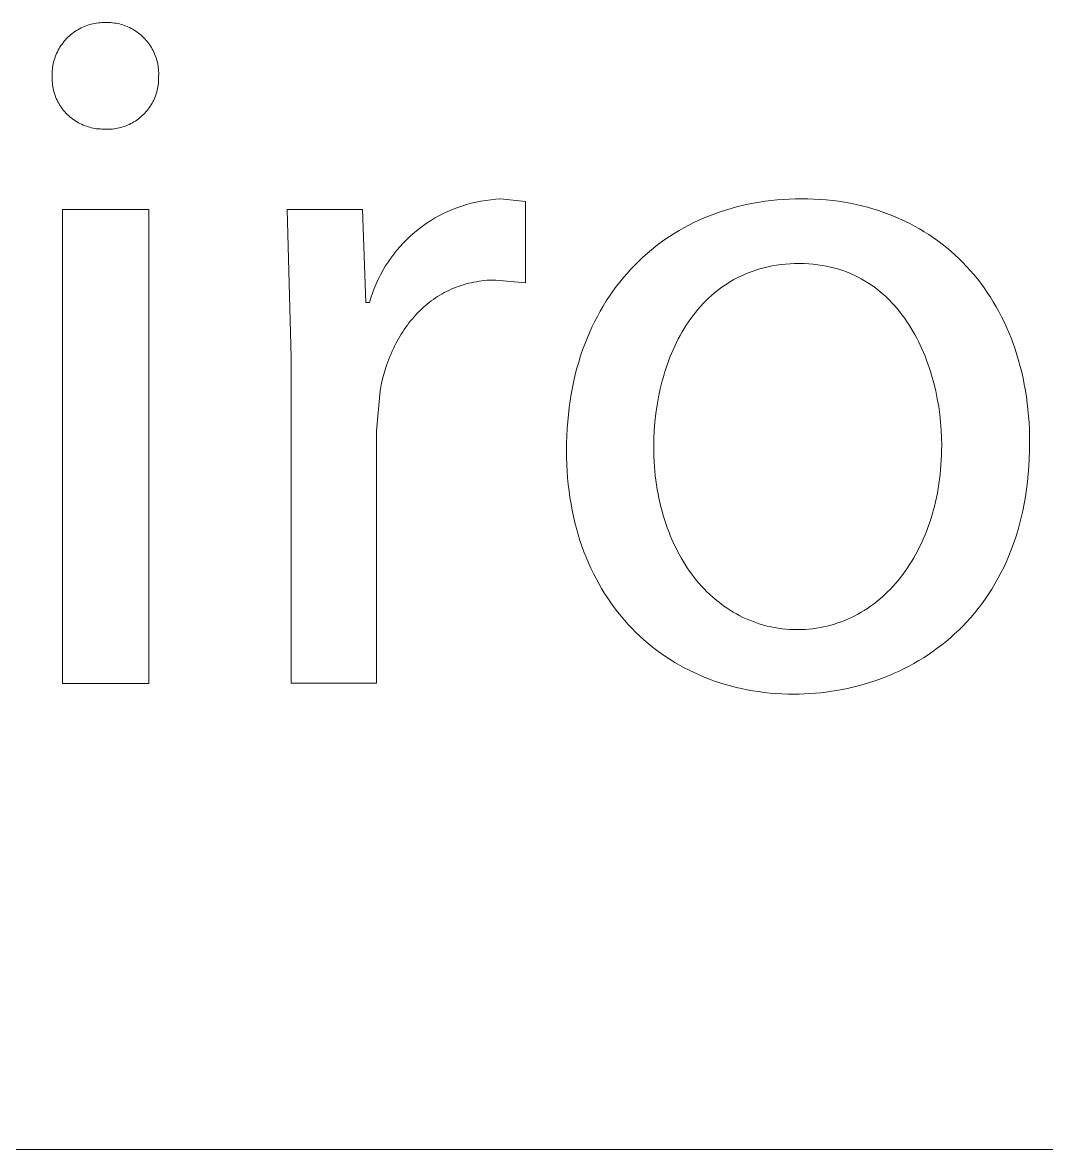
# Model space of a CAD drawing. Header units: millimetres. Extents: x 373 to 3451, y -552 to 1598.
# Drawn here: x 2835.43 to 2867.65, y -551.92 to -516.46 of the extents above; entities that cross this region are included whole.
import ezdxf

# ---------------------------------------------------------------- set-up
doc = ezdxf.new("R2010")
doc.units = ezdxf.units.MM
doc.header["$MEASUREMENT"] = 0
doc.layers.add('Domyślny', color=7, linetype='Continuous', true_color=0x000000)

msp = doc.modelspace()

# ---------------------------------------------------------------- linework, layer by layer
at = {"layer": 'Domyślny', "color": 18, "lineweight": 15, "true_color": 0x000000}
for p, q in [((2837.077, -516.742), (2837.125, -516.711)), ((2837.125, -516.711), (2837.173, -516.682)), ((2837.173, -516.682), (2837.223, -516.654)), ((2837.223, -516.654), (2837.273, -516.628)), ((2837.273, -516.628), (2837.324, -516.603)), ((2837.324, -516.603), (2837.376, -516.581)), ((2837.376, -516.581), (2837.429, -516.56)), ((2837.429, -516.56), (2837.483, -516.541)), ((2837.483, -516.541), (2837.537, -516.524)), ((2837.537, -516.524), (2837.592, -516.509)), ((2837.592, -516.509), (2837.647, -516.496)), ((2837.647, -516.496), (2837.703, -516.485)), ((2837.703, -516.485), (2837.759, -516.475)), ((2837.759, -516.475), (2837.815, -516.468)), ((2837.815, -516.468), (2837.872, -516.463)), ((2837.872, -516.463), (2837.928, -516.459)), ((2837.928, -516.459), (2837.985, -516.458)), ((2837.985, -516.458), (2838.042, -516.458)), ((2838.042, -516.458), (2838.097, -516.457)), ((2838.097, -516.457), (2838.153, -516.458)), ((2838.153, -516.458), (2838.209, -516.461)), ((2838.209, -516.461), (2838.264, -516.465)), ((2838.264, -516.465), (2838.319, -516.472)), ((2838.319, -516.472), (2838.374, -516.481)), ((2838.374, -516.481), (2838.429, -516.491)), ((2838.429, -516.491), (2838.483, -516.503)), ((2838.483, -516.503), (2838.537, -516.517)), ((2838.537, -516.517), (2838.591, -516.533)), ((2838.591, -516.533), (2838.643, -516.551)), ((2838.643, -516.551), (2838.695, -516.571)), ((2838.695, -516.571), (2838.747, -516.592)), ((2838.747, -516.592), (2838.797, -516.615)), ((2838.797, -516.615), (2838.847, -516.64)), ((2838.847, -516.64), (2838.896, -516.667)), ((2838.896, -516.667), (2838.944, -516.695)), ((2838.944, -516.695), (2838.991, -516.725)), ((2838.991, -516.725), (2839.037, -516.757)), ((2836.706, -517.091), (2836.742, -517.046)), ((2836.742, -517.046), (2836.779, -517.003)), ((2836.779, -517.003), (2836.817, -516.962)), ((2836.817, -516.962), (2836.857, -516.922)), ((2836.857, -516.922), (2836.899, -516.883)), ((2836.899, -516.883), (2836.941, -516.845)), ((2836.941, -516.845), (2836.985, -516.809)), ((2836.985, -516.809), (2837.031, -516.775)), ((2837.031, -516.775), (2837.077, -516.742)), ((2839.037, -516.757), (2839.082, -516.79)), ((2839.082, -516.79), (2839.125, -516.824)), ((2839.125, -516.824), (2839.168, -516.86)), ((2839.168, -516.86), (2839.209, -516.898)), ((2839.209, -516.898), (2839.248, -516.937)), ((2839.248, -516.937), (2839.287, -516.977)), ((2839.287, -516.977), (2839.324, -517.019)), ((2839.324, -517.019), (2839.359, -517.061)), ((2839.359, -517.061), (2839.394, -517.105)), ((2836.48, -517.483), (2836.502, -517.431)), ((2836.502, -517.431), (2836.526, -517.379)), ((2836.526, -517.379), (2836.552, -517.329)), ((2836.552, -517.329), (2836.579, -517.279)), ((2836.579, -517.279), (2836.608, -517.23)), ((2836.608, -517.23), (2836.639, -517.183)), ((2836.639, -517.183), (2836.672, -517.136)), ((2836.672, -517.136), (2836.706, -517.091)), ((2839.394, -517.105), (2839.426, -517.151)), ((2839.426, -517.151), (2839.457, -517.197)), ((2839.457, -517.197), (2839.486, -517.244)), ((2839.486, -517.244), (2839.514, -517.292)), ((2839.514, -517.292), (2839.54, -517.342)), ((2839.54, -517.342), (2839.564, -517.392)), ((2839.564, -517.392), (2839.587, -517.443)), ((2836.386, -517.81), (2836.397, -517.754)), ((2836.397, -517.754), (2836.409, -517.699)), ((2836.409, -517.699), (2836.424, -517.644)), ((2836.424, -517.644), (2836.441, -517.59)), ((2836.441, -517.59), (2836.459, -517.536)), ((2836.459, -517.536), (2836.48, -517.483)), ((2839.587, -517.443), (2839.608, -517.494)), ((2839.608, -517.494), (2839.627, -517.547)), ((2839.627, -517.547), (2839.644, -517.6)), ((2839.644, -517.6), (2839.659, -517.653)), ((2839.659, -517.653), (2839.673, -517.707)), ((2839.673, -517.707), (2839.684, -517.761)), ((2839.684, -517.761), (2839.694, -517.816)), ((2836.36, -518.092), (2836.361, -518.036)), ((2836.361, -518.149), (2836.36, -518.092)), ((2836.361, -518.036), (2836.365, -517.979)), ((2836.365, -517.979), (2836.37, -517.922)), ((2836.37, -517.922), (2836.377, -517.866)), ((2836.377, -517.866), (2836.386, -517.81)), ((2839.694, -517.816), (2839.702, -517.871)), ((2839.702, -517.871), (2839.708, -517.927)), ((2839.708, -517.927), (2839.712, -517.982)), ((2839.712, -517.982), (2839.714, -518.038)), ((2839.714, -518.094), (2839.712, -518.149)), ((2839.714, -518.038), (2839.714, -518.094)), ((2836.36, -518.204), (2836.361, -518.149)), ((2836.361, -518.259), (2836.36, -518.204)), ((2836.363, -518.315), (2836.361, -518.259)), ((2836.368, -518.37), (2836.363, -518.315)), ((2836.374, -518.424), (2836.368, -518.37)), ((2836.383, -518.479), (2836.374, -518.424)), ((2836.393, -518.533), (2836.383, -518.479)), ((2839.69, -518.48), (2839.68, -518.534)), ((2839.699, -518.425), (2839.69, -518.48)), ((2839.705, -518.37), (2839.699, -518.425)), ((2839.71, -518.315), (2839.705, -518.37)), ((2839.713, -518.26), (2839.71, -518.315)), ((2839.712, -518.149), (2839.713, -518.204)), ((2839.713, -518.204), (2839.713, -518.26)), ((2836.405, -518.587), (2836.393, -518.533)), ((2836.419, -518.64), (2836.405, -518.587)), ((2836.435, -518.693), (2836.419, -518.64)), ((2836.453, -518.746), (2836.435, -518.693)), ((2836.472, -518.797), (2836.453, -518.746)), ((2836.493, -518.848), (2836.472, -518.797)), ((2836.516, -518.898), (2836.493, -518.848)), ((2839.58, -518.849), (2839.557, -518.9)), ((2839.601, -518.798), (2839.58, -518.849)), ((2839.621, -518.747), (2839.601, -518.798)), ((2839.638, -518.694), (2839.621, -518.747)), ((2839.654, -518.641), (2839.638, -518.694)), ((2839.668, -518.588), (2839.654, -518.641)), ((2839.68, -518.534), (2839.668, -518.588)), ((2836.541, -518.948), (2836.516, -518.898)), ((2836.567, -518.996), (2836.541, -518.948)), ((2836.595, -519.044), (2836.567, -518.996)), ((2836.624, -519.091), (2836.595, -519.044)), ((2836.656, -519.136), (2836.624, -519.091)), ((2836.688, -519.18), (2836.656, -519.136)), ((2836.723, -519.224), (2836.688, -519.18)), ((2839.384, -519.182), (2839.35, -519.226)), ((2839.417, -519.138), (2839.384, -519.182)), ((2839.448, -519.092), (2839.417, -519.138)), ((2839.478, -519.046), (2839.448, -519.092)), ((2839.506, -518.998), (2839.478, -519.046)), ((2839.532, -518.949), (2839.506, -518.998)), ((2839.557, -518.9), (2839.532, -518.949)), ((2836.758, -519.266), (2836.723, -519.224)), ((2836.796, -519.307), (2836.758, -519.266)), ((2836.834, -519.346), (2836.796, -519.307)), ((2836.874, -519.384), (2836.834, -519.346)), ((2836.915, -519.421), (2836.874, -519.384)), ((2836.958, -519.456), (2836.915, -519.421)), ((2837.001, -519.49), (2836.958, -519.456)), ((2837.046, -519.523), (2837.001, -519.49)), ((2837.092, -519.553), (2837.046, -519.523)), ((2837.139, -519.582), (2837.092, -519.553)), ((2838.981, -519.556), (2838.934, -519.585)), ((2839.027, -519.525), (2838.981, -519.556)), ((2839.071, -519.493), (2839.027, -519.525)), ((2839.115, -519.459), (2839.071, -519.493)), ((2839.157, -519.424), (2839.115, -519.459)), ((2839.199, -519.387), (2839.157, -519.424)), ((2839.239, -519.348), (2839.199, -519.387)), ((2839.277, -519.309), (2839.239, -519.348)), ((2839.314, -519.268), (2839.277, -519.309)), ((2839.35, -519.226), (2839.314, -519.268)), ((2837.186, -519.61), (2837.139, -519.582)), ((2837.235, -519.636), (2837.186, -519.61)), ((2837.285, -519.66), (2837.235, -519.636)), ((2837.335, -519.682), (2837.285, -519.66)), ((2837.386, -519.703), (2837.335, -519.682)), ((2837.438, -519.722), (2837.386, -519.703)), ((2837.491, -519.739), (2837.438, -519.722)), ((2837.544, -519.754), (2837.491, -519.739)), ((2837.597, -519.768), (2837.544, -519.754)), ((2837.651, -519.779), (2837.597, -519.768)), ((2837.705, -519.789), (2837.651, -519.779)), ((2837.76, -519.797), (2837.705, -519.789)), ((2837.815, -519.803), (2837.76, -519.797)), ((2837.87, -519.807), (2837.815, -519.803)), ((2837.925, -519.809), (2837.87, -519.807)), ((2837.98, -519.809), (2837.925, -519.809)), ((2838.036, -519.813), (2837.98, -519.809)), ((2838.091, -519.814), (2838.036, -519.813)), ((2838.146, -519.814), (2838.091, -519.814)), ((2838.201, -519.812), (2838.146, -519.814)), ((2838.256, -519.808), (2838.201, -519.812)), ((2838.311, -519.801), (2838.256, -519.808)), ((2838.366, -519.793), (2838.311, -519.801)), ((2838.421, -519.784), (2838.366, -519.793)), ((2838.475, -519.772), (2838.421, -519.784)), ((2838.528, -519.758), (2838.475, -519.772)), ((2838.581, -519.743), (2838.528, -519.758)), ((2838.634, -519.726), (2838.581, -519.743)), ((2838.686, -519.707), (2838.634, -519.726)), ((2838.737, -519.686), (2838.686, -519.707)), ((2838.787, -519.663), (2838.737, -519.686)), ((2838.837, -519.639), (2838.787, -519.663)), ((2838.886, -519.613), (2838.837, -519.639)), ((2838.934, -519.585), (2838.886, -519.613)), ((2850.007, -522.053), (2850.162, -522.033)), ((2850.162, -522.033), (2850.318, -522.018)), ((2850.318, -522.018), (2850.474, -522.009)), ((2850.474, -522.009), (2851.253, -522.091)), ((2858.988, -522.056), (2859.174, -522.037)), ((2859.174, -522.037), (2859.363, -522.022)), ((2859.363, -522.022), (2859.553, -522.011)), ((2859.553, -522.011), (2859.744, -522.005)), ((2859.744, -522.005), (2859.936, -522.003)), ((2859.936, -522.003), (2860.136, -522.005)), ((2860.136, -522.005), (2860.334, -522.012)), ((2860.334, -522.012), (2860.53, -522.023)), ((2860.53, -522.023), (2860.723, -522.039)), ((2860.723, -522.039), (2860.914, -522.059)), ((2836.689, -522.341), (2839.405, -522.341)), ((2836.689, -537.253), (2836.689, -522.341)), ((2839.405, -522.341), (2839.405, -537.253)), ((2843.884, -527), (2843.761, -522.337)), ((2843.761, -522.337), (2846.128, -522.337)), ((2846.128, -522.337), (2846.231, -525.268)), ((2848.812, -522.403), (2848.956, -522.341)), ((2848.956, -522.341), (2849.101, -522.284)), ((2849.101, -522.284), (2849.249, -522.233)), ((2849.249, -522.233), (2849.398, -522.186)), ((2849.398, -522.186), (2849.548, -522.145)), ((2849.548, -522.145), (2849.7, -522.109)), ((2849.7, -522.109), (2849.853, -522.078)), ((2849.853, -522.078), (2850.007, -522.053)), ((2851.253, -522.091), (2851.253, -524.653)), ((2857.38, -522.413), (2857.551, -522.357)), ((2857.551, -522.357), (2857.725, -522.305)), ((2857.725, -522.305), (2857.9, -522.257)), ((2857.9, -522.257), (2858.077, -522.213)), ((2858.077, -522.213), (2858.255, -522.174)), ((2858.255, -522.174), (2858.436, -522.138)), ((2858.436, -522.138), (2858.618, -522.106)), ((2858.618, -522.106), (2858.802, -522.079)), ((2858.802, -522.079), (2858.988, -522.056)), ((2860.914, -522.059), (2861.104, -522.083)), ((2861.104, -522.083), (2861.29, -522.112)), ((2861.29, -522.112), (2861.475, -522.145)), ((2861.475, -522.145), (2861.657, -522.183)), ((2861.657, -522.183), (2861.837, -522.225)), ((2861.837, -522.225), (2862.015, -522.27)), ((2862.015, -522.27), (2862.19, -522.32)), ((2862.19, -522.32), (2862.363, -522.374)), ((2862.363, -522.374), (2862.533, -522.432)), ((2848.132, -522.785), (2848.263, -522.699)), ((2848.263, -522.699), (2848.396, -522.618)), ((2848.396, -522.618), (2848.533, -522.541)), ((2848.533, -522.541), (2848.671, -522.47)), ((2848.671, -522.47), (2848.812, -522.403)), ((2856.397, -522.833), (2856.555, -522.753)), ((2856.555, -522.753), (2856.716, -522.677)), ((2856.716, -522.677), (2856.879, -522.605)), ((2856.879, -522.605), (2857.044, -522.537)), ((2857.044, -522.537), (2857.211, -522.473)), ((2857.211, -522.473), (2857.38, -522.413)), ((2862.533, -522.432), (2862.701, -522.495)), ((2862.701, -522.495), (2862.866, -522.561)), ((2862.866, -522.561), (2863.029, -522.631)), ((2863.029, -522.631), (2863.189, -522.705)), ((2863.189, -522.705), (2863.346, -522.783)), ((2847.642, -523.171), (2847.76, -523.068)), ((2847.76, -523.068), (2847.881, -522.969)), ((2847.881, -522.969), (2848.005, -522.875)), ((2848.005, -522.875), (2848.132, -522.785)), ((2855.788, -523.191), (2855.936, -523.095)), ((2855.936, -523.095), (2856.087, -523.004)), ((2856.087, -523.004), (2856.241, -522.916)), ((2856.241, -522.916), (2856.397, -522.833)), ((2863.346, -522.783), (2863.501, -522.865)), ((2863.501, -522.865), (2863.653, -522.95)), ((2863.653, -522.95), (2863.802, -523.039)), ((2863.802, -523.039), (2863.949, -523.132)), ((2847.313, -523.504), (2847.419, -523.389)), ((2847.419, -523.389), (2847.529, -523.278)), ((2847.529, -523.278), (2847.642, -523.171)), ((2855.358, -523.499), (2855.498, -523.393)), ((2855.498, -523.393), (2855.642, -523.29)), ((2855.642, -523.29), (2855.788, -523.191)), ((2863.949, -523.132), (2864.092, -523.229)), ((2864.092, -523.229), (2864.233, -523.329)), ((2864.233, -523.329), (2864.371, -523.433)), ((2864.371, -523.433), (2864.506, -523.541)), ((2847.02, -523.869), (2847.113, -523.744)), ((2847.113, -523.744), (2847.211, -523.622)), ((2847.211, -523.622), (2847.313, -523.504)), ((2854.952, -523.842), (2855.085, -523.724)), ((2855.085, -523.724), (2855.22, -523.61)), ((2855.22, -523.61), (2855.358, -523.499)), ((2864.506, -523.541), (2864.638, -523.652)), ((2864.638, -523.652), (2864.767, -523.766)), ((2864.767, -523.766), (2864.893, -523.884)), ((2846.766, -524.263), (2846.846, -524.129)), ((2846.846, -524.129), (2846.931, -523.997)), ((2846.931, -523.997), (2847.02, -523.869)), ((2854.573, -524.217), (2854.697, -524.088)), ((2854.697, -524.088), (2854.823, -523.963)), ((2854.823, -523.963), (2854.952, -523.842)), ((2858.89, -524.144), (2858.76, -524.175)), ((2859.023, -524.118), (2858.89, -524.144)), ((2859.158, -524.095), (2859.023, -524.118)), ((2859.297, -524.076), (2859.158, -524.095)), ((2859.437, -524.061), (2859.297, -524.076)), ((2859.58, -524.051), (2859.437, -524.061)), ((2859.726, -524.044), (2859.58, -524.051)), ((2859.875, -524.042), (2859.726, -524.044)), ((2860.024, -524.045), (2859.875, -524.042)), ((2860.17, -524.051), (2860.024, -524.045)), ((2860.313, -524.063), (2860.17, -524.051)), ((2860.454, -524.079), (2860.313, -524.063)), ((2860.592, -524.099), (2860.454, -524.079)), ((2860.727, -524.123), (2860.592, -524.099)), ((2860.859, -524.152), (2860.727, -524.123)), ((2860.988, -524.185), (2860.859, -524.152)), ((2864.893, -523.884), (2865.015, -524.006)), ((2865.015, -524.006), (2865.135, -524.131)), ((2865.135, -524.131), (2865.252, -524.259)), ((2846.62, -524.539), (2846.691, -524.4)), ((2846.691, -524.4), (2846.766, -524.263)), ((2854.222, -524.626), (2854.336, -524.486)), ((2854.336, -524.486), (2854.453, -524.35)), ((2854.453, -524.35), (2854.573, -524.217)), ((2857.92, -524.49), (2857.81, -524.549)), ((2858.032, -524.435), (2857.92, -524.49)), ((2858.147, -524.383), (2858.032, -524.435)), ((2858.265, -524.334), (2858.147, -524.383)), ((2858.385, -524.289), (2858.265, -524.334)), ((2858.507, -524.247), (2858.385, -524.289)), ((2858.632, -524.209), (2858.507, -524.247)), ((2858.76, -524.175), (2858.632, -524.209)), ((2861.115, -524.221), (2860.988, -524.185)), ((2861.239, -524.262), (2861.115, -524.221)), ((2861.361, -524.306), (2861.239, -524.262)), ((2861.479, -524.354), (2861.361, -524.306)), ((2861.596, -524.406), (2861.479, -524.354)), ((2861.709, -524.461), (2861.596, -524.406)), ((2861.82, -524.519), (2861.709, -524.461)), ((2861.928, -524.581), (2861.82, -524.519)), ((2865.252, -524.259), (2865.365, -524.39)), ((2865.365, -524.39), (2865.475, -524.525)), ((2865.475, -524.525), (2865.582, -524.663)), ((2846.439, -524.971), (2846.494, -524.825)), ((2846.494, -524.825), (2846.555, -524.681)), ((2846.555, -524.681), (2846.62, -524.539)), ((2848.92, -524.851), (2848.846, -524.885)), ((2848.995, -524.818), (2848.92, -524.851)), ((2849.071, -524.788), (2848.995, -524.818)), ((2849.148, -524.759), (2849.071, -524.788)), ((2849.225, -524.733), (2849.148, -524.759)), ((2849.304, -524.708), (2849.225, -524.733)), ((2849.384, -524.685), (2849.304, -524.708)), ((2849.464, -524.663), (2849.384, -524.685)), ((2849.546, -524.644), (2849.464, -524.663)), ((2849.628, -524.627), (2849.546, -524.644)), ((2849.712, -524.612), (2849.628, -524.627)), ((2849.796, -524.598), (2849.712, -524.612)), ((2849.881, -524.587), (2849.796, -524.598)), ((2849.967, -524.578), (2849.881, -524.587)), ((2850.054, -524.57), (2849.967, -524.578)), ((2850.142, -524.565), (2850.054, -524.57)), ((2850.231, -524.562), (2850.142, -524.565)), ((2850.32, -524.561), (2850.231, -524.562)), ((2851.253, -524.653), (2850.32, -524.561)), ((2854.004, -524.916), (2854.111, -524.769)), ((2854.111, -524.769), (2854.222, -524.626)), ((2857.395, -524.815), (2857.298, -524.889)), ((2857.495, -524.744), (2857.395, -524.815)), ((2857.598, -524.676), (2857.495, -524.744)), ((2857.703, -524.611), (2857.598, -524.676)), ((2857.81, -524.549), (2857.703, -524.611)), ((2862.034, -524.646), (2861.928, -524.581)), ((2862.137, -524.715), (2862.034, -524.646)), ((2862.237, -524.786), (2862.137, -524.715)), ((2862.335, -524.861), (2862.237, -524.786)), ((2862.431, -524.938), (2862.335, -524.861)), ((2865.582, -524.663), (2865.686, -524.804)), ((2865.686, -524.804), (2865.786, -524.948)), ((2846.343, -525.268), (2846.389, -525.118)), ((2846.389, -525.118), (2846.439, -524.971)), ((2848.291, -525.219), (2848.227, -525.269)), ((2848.357, -525.172), (2848.291, -525.219)), ((2848.424, -525.126), (2848.357, -525.172)), ((2848.492, -525.081), (2848.424, -525.126)), ((2848.56, -525.039), (2848.492, -525.081)), ((2848.63, -524.998), (2848.56, -525.039)), ((2848.701, -524.958), (2848.63, -524.998)), ((2848.773, -524.921), (2848.701, -524.958)), ((2848.846, -524.885), (2848.773, -524.921)), ((2853.701, -525.378), (2853.799, -525.22)), ((2853.799, -525.22), (2853.899, -525.066)), ((2853.899, -525.066), (2854.004, -524.916)), ((2856.932, -525.213), (2856.847, -525.301)), ((2857.02, -525.128), (2856.932, -525.213)), ((2857.11, -525.046), (2857.02, -525.128)), ((2857.203, -524.966), (2857.11, -525.046)), ((2857.298, -524.889), (2857.203, -524.966)), ((2862.523, -525.018), (2862.431, -524.938)), ((2862.614, -525.101), (2862.523, -525.018)), ((2862.702, -525.187), (2862.614, -525.101)), ((2862.787, -525.275), (2862.702, -525.187)), ((2865.786, -524.948), (2865.884, -525.096)), ((2865.884, -525.096), (2865.977, -525.246)), ((2846.231, -525.268), (2846.343, -525.268)), ((2847.92, -525.538), (2847.863, -525.597)), ((2847.979, -525.481), (2847.92, -525.538)), ((2848.04, -525.426), (2847.979, -525.481)), ((2848.101, -525.372), (2848.04, -525.426)), ((2848.163, -525.319), (2848.101, -525.372)), ((2848.227, -525.269), (2848.163, -525.319)), ((2853.518, -525.703), (2853.608, -525.539)), ((2853.608, -525.539), (2853.701, -525.378)), ((2856.605, -525.578), (2856.53, -525.675)), ((2856.684, -525.483), (2856.605, -525.578)), ((2856.764, -525.391), (2856.684, -525.483)), ((2856.847, -525.301), (2856.764, -525.391)), ((2862.87, -525.366), (2862.787, -525.275)), ((2862.951, -525.459), (2862.87, -525.366)), ((2863.029, -525.554), (2862.951, -525.459)), ((2863.104, -525.651), (2863.029, -525.554)), ((2865.977, -525.246), (2866.067, -525.399)), ((2866.067, -525.399), (2866.154, -525.556)), ((2866.154, -525.556), (2866.238, -525.715)), ((2847.59, -525.911), (2847.539, -525.978)), ((2847.642, -525.845), (2847.59, -525.911)), ((2847.696, -525.781), (2847.642, -525.845)), ((2847.75, -525.718), (2847.696, -525.781)), ((2847.806, -525.657), (2847.75, -525.718)), ((2847.863, -525.597), (2847.806, -525.657)), ((2853.348, -526.043), (2853.431, -525.871)), ((2853.431, -525.871), (2853.518, -525.703)), ((2856.385, -525.875), (2856.316, -525.979)), ((2856.456, -525.774), (2856.385, -525.875)), ((2856.53, -525.675), (2856.456, -525.774)), ((2863.178, -525.751), (2863.104, -525.651)), ((2863.249, -525.853), (2863.178, -525.751)), ((2863.317, -525.956), (2863.249, -525.853)), ((2866.238, -525.715), (2866.317, -525.878)), ((2866.317, -525.878), (2866.394, -526.043)), ((2847.348, -526.26), (2847.303, -526.333)), ((2847.394, -526.187), (2847.348, -526.26)), ((2847.441, -526.116), (2847.394, -526.187)), ((2847.49, -526.047), (2847.441, -526.116)), ((2847.539, -525.978), (2847.49, -526.047)), ((2853.194, -526.396), (2853.269, -526.217)), ((2853.269, -526.217), (2853.348, -526.043)), ((2856.124, -526.301), (2856.065, -526.412)), ((2856.186, -526.192), (2856.124, -526.301)), ((2856.25, -526.084), (2856.186, -526.192)), ((2856.316, -525.979), (2856.25, -526.084)), ((2863.383, -526.062), (2863.317, -525.956)), ((2863.447, -526.169), (2863.383, -526.062)), ((2863.509, -526.278), (2863.447, -526.169)), ((2863.568, -526.388), (2863.509, -526.278)), ((2866.394, -526.043), (2866.466, -526.211)), ((2866.466, -526.211), (2866.535, -526.382)), ((2847.136, -526.641), (2847.098, -526.72)), ((2847.176, -526.562), (2847.136, -526.641)), ((2847.217, -526.485), (2847.176, -526.562)), ((2847.259, -526.408), (2847.217, -526.485)), ((2847.303, -526.333), (2847.259, -526.408)), ((2853.055, -526.762), (2853.122, -526.577)), ((2853.122, -526.577), (2853.194, -526.396)), ((2855.953, -526.639), (2855.9, -526.755)), ((2856.008, -526.525), (2855.953, -526.639)), ((2856.065, -526.412), (2856.008, -526.525)), ((2863.625, -526.5), (2863.568, -526.388)), ((2863.68, -526.613), (2863.625, -526.5)), ((2863.732, -526.728), (2863.68, -526.613)), ((2866.535, -526.382), (2866.601, -526.556)), ((2866.601, -526.556), (2866.662, -526.732)), ((2843.884, -537.249), (2843.884, -527)), ((2846.99, -526.966), (2846.957, -527.051)), ((2847.025, -526.883), (2846.99, -526.966)), ((2847.061, -526.801), (2847.025, -526.883)), ((2847.098, -526.72), (2847.061, -526.801)), ((2852.931, -527.142), (2852.991, -526.95)), ((2852.991, -526.95), (2853.055, -526.762)), ((2855.802, -526.991), (2855.756, -527.112)), ((2855.85, -526.872), (2855.802, -526.991)), ((2855.9, -526.755), (2855.85, -526.872)), ((2863.782, -526.844), (2863.732, -526.728)), ((2863.83, -526.961), (2863.782, -526.844)), ((2863.876, -527.079), (2863.83, -526.961)), ((2866.662, -526.732), (2866.72, -526.911)), ((2866.72, -526.911), (2866.775, -527.093)), ((2846.865, -527.31), (2846.811, -527.488)), ((2846.894, -527.223), (2846.865, -527.31)), ((2846.925, -527.136), (2846.894, -527.223)), ((2846.957, -527.051), (2846.925, -527.136)), ((2852.824, -527.535), (2852.876, -527.337)), ((2852.876, -527.337), (2852.931, -527.142)), ((2855.671, -527.356), (2855.632, -527.48)), ((2855.712, -527.233), (2855.671, -527.356)), ((2855.756, -527.112), (2855.712, -527.233)), ((2863.92, -527.198), (2863.876, -527.079)), ((2863.961, -527.317), (2863.92, -527.198)), ((2864, -527.438), (2863.961, -527.317)), ((2866.775, -527.093), (2866.825, -527.277)), ((2866.825, -527.277), (2866.872, -527.464)), ((2846.762, -527.67), (2846.719, -527.856)), ((2846.811, -527.488), (2846.762, -527.67)), ((2852.777, -527.736), (2852.824, -527.535)), ((2855.595, -527.604), (2855.56, -527.73)), ((2855.632, -527.48), (2855.595, -527.604)), ((2864.037, -527.559), (2864, -527.438)), ((2864.105, -527.804), (2864.037, -527.559)), ((2866.872, -527.464), (2866.914, -527.653)), ((2866.914, -527.653), (2866.953, -527.845)), ((2846.682, -528.045), (2846.569, -529.306)), ((2846.719, -527.856), (2846.682, -528.045)), ((2852.696, -528.149), (2852.734, -527.941)), ((2852.734, -527.941), (2852.777, -527.736)), ((2855.497, -527.985), (2855.442, -528.243)), ((2855.527, -527.857), (2855.497, -527.985)), ((2855.56, -527.73), (2855.527, -527.857)), ((2864.164, -528.05), (2864.105, -527.804)), ((2864.215, -528.297), (2864.164, -528.05)), ((2866.953, -527.845), (2866.988, -528.04)), ((2866.988, -528.04), (2867.019, -528.237)), ((2852.631, -528.574), (2852.661, -528.36)), ((2852.661, -528.36), (2852.696, -528.149)), ((2855.442, -528.243), (2855.397, -528.503)), ((2864.258, -528.544), (2864.215, -528.297)), ((2867.019, -528.237), (2867.046, -528.436)), ((2852.606, -528.791), (2852.631, -528.574)), ((2855.359, -528.765), (2855.331, -529.029)), ((2855.397, -528.503), (2855.359, -528.765)), ((2864.293, -528.791), (2864.258, -528.544)), ((2867.046, -528.436), (2867.068, -528.637)), ((2867.068, -528.637), (2867.087, -528.841)), ((2852.568, -529.236), (2852.585, -529.012)), ((2852.585, -529.012), (2852.606, -528.791)), ((2855.331, -529.029), (2855.31, -529.293)), ((2864.32, -529.037), (2864.293, -528.791)), ((2864.339, -529.281), (2864.32, -529.037)), ((2867.087, -528.841), (2867.102, -529.047)), ((2867.102, -529.047), (2867.112, -529.256)), ((2846.569, -529.306), (2846.569, -537.249)), ((2852.549, -529.692), (2852.557, -529.462)), ((2852.557, -529.462), (2852.568, -529.236)), ((2855.31, -529.293), (2855.298, -529.558)), ((2864.35, -529.523), (2864.339, -529.281)), ((2867.112, -529.256), (2867.119, -529.466)), ((2867.119, -529.466), (2867.121, -529.679)), ((2852.547, -529.925), (2852.549, -529.692)), ((2855.298, -529.558), (2855.294, -529.823)), ((2855.294, -529.823), (2855.295, -529.975)), ((2864.354, -529.761), (2864.35, -529.523)), ((2864.352, -529.918), (2864.354, -529.761)), ((2867.121, -529.679), (2867.118, -529.935)), ((2852.549, -530.145), (2852.547, -529.925)), ((2852.556, -530.362), (2852.549, -530.145)), ((2855.295, -529.975), (2855.299, -530.127)), ((2855.299, -530.127), (2855.306, -530.277)), ((2864.341, -530.228), (2864.348, -530.073)), ((2864.348, -530.073), (2864.352, -529.918)), ((2867.11, -530.186), (2867.096, -530.433)), ((2867.118, -529.935), (2867.11, -530.186)), ((2852.567, -530.576), (2852.556, -530.362)), ((2855.306, -530.277), (2855.316, -530.426)), ((2855.316, -530.426), (2855.328, -530.573)), ((2864.303, -530.681), (2864.319, -530.531)), ((2864.319, -530.531), (2864.331, -530.38)), ((2864.331, -530.38), (2864.341, -530.228)), ((2867.096, -530.433), (2867.077, -530.675)), ((2852.583, -530.788), (2852.567, -530.576)), ((2852.603, -530.997), (2852.583, -530.788)), ((2855.328, -530.573), (2855.342, -530.72)), ((2855.342, -530.72), (2855.36, -530.864)), ((2855.36, -530.864), (2855.38, -531.008)), ((2864.265, -530.975), (2864.285, -530.829)), ((2864.285, -530.829), (2864.303, -530.681)), ((2867.077, -530.675), (2867.053, -530.913)), ((2852.627, -531.204), (2852.603, -530.997)), ((2852.656, -531.407), (2852.627, -531.204)), ((2855.38, -531.008), (2855.402, -531.15)), ((2855.402, -531.15), (2855.427, -531.29)), ((2864.188, -531.405), (2864.216, -531.263)), ((2864.216, -531.263), (2864.242, -531.12)), ((2864.242, -531.12), (2864.265, -530.975)), ((2867.023, -531.146), (2866.989, -531.375)), ((2867.053, -530.913), (2867.023, -531.146)), ((2852.689, -531.608), (2852.656, -531.407)), ((2852.726, -531.806), (2852.689, -531.608)), ((2855.427, -531.29), (2855.455, -531.429)), ((2855.455, -531.429), (2855.485, -531.566)), ((2855.485, -531.566), (2855.518, -531.702)), ((2864.124, -531.683), (2864.157, -531.545)), ((2864.157, -531.545), (2864.188, -531.405)), ((2866.95, -531.599), (2866.905, -531.819)), ((2866.989, -531.375), (2866.95, -531.599)), ((2852.767, -532.001), (2852.726, -531.806)), ((2855.518, -531.702), (2855.553, -531.836)), ((2855.553, -531.836), (2855.59, -531.968)), ((2855.59, -531.968), (2855.63, -532.099)), ((2864.009, -532.086), (2864.05, -531.953)), ((2864.05, -531.953), (2864.088, -531.819)), ((2864.088, -531.819), (2864.124, -531.683)), ((2866.905, -531.819), (2866.856, -532.035)), ((2852.812, -532.194), (2852.767, -532.001)), ((2852.861, -532.383), (2852.812, -532.194)), ((2855.63, -532.099), (2855.672, -532.227)), ((2855.672, -532.227), (2855.716, -532.354)), ((2863.921, -532.345), (2863.966, -532.216)), ((2863.966, -532.216), (2864.009, -532.086)), ((2866.803, -532.246), (2866.744, -532.453)), ((2866.856, -532.035), (2866.803, -532.246)), ((2852.914, -532.57), (2852.861, -532.383)), ((2852.971, -532.753), (2852.914, -532.57)), ((2855.716, -532.354), (2855.763, -532.479)), ((2855.763, -532.479), (2855.811, -532.602)), ((2855.811, -532.602), (2855.863, -532.724)), ((2863.771, -532.719), (2863.823, -532.596)), ((2863.823, -532.596), (2863.873, -532.471)), ((2863.873, -532.471), (2863.921, -532.345)), ((2866.682, -532.655), (2866.614, -532.854)), ((2866.744, -532.453), (2866.682, -532.655)), ((2853.032, -532.934), (2852.971, -532.753)), ((2853.097, -533.112), (2853.032, -532.934)), ((2855.863, -532.724), (2855.916, -532.843)), ((2855.916, -532.843), (2855.972, -532.96)), ((2855.972, -532.96), (2856.029, -533.075)), ((2863.601, -533.074), (2863.66, -532.958)), ((2863.66, -532.958), (2863.716, -532.839)), ((2863.716, -532.839), (2863.771, -532.719)), ((2866.614, -532.854), (2866.543, -533.048)), ((2853.165, -533.286), (2853.097, -533.112)), ((2853.238, -533.458), (2853.165, -533.286)), ((2856.029, -533.075), (2856.089, -533.188)), ((2856.089, -533.188), (2856.151, -533.299)), ((2856.151, -533.299), (2856.215, -533.408)), ((2863.412, -533.409), (2863.477, -533.3)), ((2863.477, -533.3), (2863.54, -533.188)), ((2863.54, -533.188), (2863.601, -533.074)), ((2866.467, -533.237), (2866.388, -533.422)), ((2866.543, -533.048), (2866.467, -533.237)), ((2853.313, -533.627), (2853.238, -533.458)), ((2853.393, -533.792), (2853.313, -533.627)), ((2856.215, -533.408), (2856.281, -533.515)), ((2856.281, -533.515), (2856.349, -533.619)), ((2856.349, -533.619), (2856.42, -533.721)), ((2856.42, -533.721), (2856.492, -533.821)), ((2863.131, -533.824), (2863.204, -533.724)), ((2863.204, -533.724), (2863.275, -533.621)), ((2863.275, -533.621), (2863.344, -533.517)), ((2863.344, -533.517), (2863.412, -533.409)), ((2866.304, -533.604), (2866.216, -533.78)), ((2866.388, -533.422), (2866.304, -533.604)), ((2853.476, -533.954), (2853.393, -533.792)), ((2853.562, -534.114), (2853.476, -533.954)), ((2856.492, -533.821), (2856.566, -533.918)), ((2856.566, -533.918), (2856.642, -534.013)), ((2856.642, -534.013), (2856.72, -534.106)), ((2862.9, -534.11), (2862.979, -534.017)), ((2862.979, -534.017), (2863.056, -533.922)), ((2863.056, -533.922), (2863.131, -533.824)), ((2866.124, -533.953), (2866.029, -534.121)), ((2866.216, -533.78), (2866.124, -533.953)), ((2853.652, -534.27), (2853.562, -534.114)), ((2853.746, -534.422), (2853.652, -534.27)), ((2853.843, -534.572), (2853.746, -534.422)), ((2856.72, -534.106), (2856.8, -534.196)), ((2856.8, -534.196), (2856.881, -534.283)), ((2856.881, -534.283), (2856.965, -534.369)), ((2856.965, -534.369), (2857.05, -534.451)), ((2857.05, -534.451), (2857.137, -534.531)), ((2862.479, -534.536), (2862.567, -534.456)), ((2862.567, -534.456), (2862.653, -534.373)), ((2862.653, -534.373), (2862.737, -534.288)), ((2862.737, -534.288), (2862.819, -534.201)), ((2862.819, -534.201), (2862.9, -534.11)), ((2865.828, -534.445), (2865.722, -534.601)), ((2865.93, -534.285), (2865.828, -534.445)), ((2866.029, -534.121), (2865.93, -534.285)), ((2853.943, -534.718), (2853.843, -534.572)), ((2854.046, -534.861), (2853.943, -534.718)), ((2857.137, -534.531), (2857.226, -534.608)), ((2857.226, -534.608), (2857.316, -534.682)), ((2857.316, -534.682), (2857.409, -534.754)), ((2857.409, -534.754), (2857.502, -534.823)), ((2862.111, -534.828), (2862.206, -534.759)), ((2862.206, -534.759), (2862.298, -534.687)), ((2862.298, -534.687), (2862.389, -534.613)), ((2862.389, -534.613), (2862.479, -534.536)), ((2865.612, -534.753), (2865.5, -534.9)), ((2865.722, -534.601), (2865.612, -534.753)), ((2854.152, -535.001), (2854.046, -534.861)), ((2854.262, -535.137), (2854.152, -535.001)), ((2854.375, -535.27), (2854.262, -535.137)), ((2857.502, -534.823), (2857.598, -534.889)), ((2857.598, -534.889), (2857.695, -534.953)), ((2857.695, -534.953), (2857.794, -535.013)), ((2857.794, -535.013), (2857.894, -535.07)), ((2857.894, -535.07), (2857.996, -535.125)), ((2857.996, -535.125), (2858.099, -535.176)), ((2861.513, -535.179), (2861.617, -535.128)), ((2861.617, -535.128), (2861.719, -535.074)), ((2861.719, -535.074), (2861.819, -535.017)), ((2861.819, -535.017), (2861.918, -534.957)), ((2861.918, -534.957), (2862.015, -534.894)), ((2862.015, -534.894), (2862.111, -534.828)), ((2865.384, -535.044), (2865.265, -535.183)), ((2865.5, -534.9), (2865.384, -535.044)), ((2854.491, -535.4), (2854.375, -535.27)), ((2854.61, -535.526), (2854.491, -535.4)), ((2858.099, -535.176), (2858.204, -535.225)), ((2858.204, -535.225), (2858.311, -535.27)), ((2858.311, -535.27), (2858.418, -535.312)), ((2858.418, -535.312), (2858.527, -535.351)), ((2858.527, -535.351), (2858.638, -535.387)), ((2858.638, -535.387), (2858.75, -535.42)), ((2858.75, -535.42), (2858.863, -535.449)), ((2858.863, -535.449), (2858.978, -535.475)), ((2858.978, -535.475), (2859.093, -535.498)), ((2859.093, -535.498), (2859.21, -535.517)), ((2859.21, -535.517), (2859.329, -535.533)), ((2860.292, -535.534), (2860.409, -535.518)), ((2860.409, -535.518), (2860.525, -535.499)), ((2860.525, -535.499), (2860.639, -535.476)), ((2860.639, -535.476), (2860.753, -535.451)), ((2860.753, -535.451), (2860.865, -535.421)), ((2860.865, -535.421), (2860.977, -535.389)), ((2860.977, -535.389), (2861.087, -535.353)), ((2861.087, -535.353), (2861.195, -535.315)), ((2861.195, -535.315), (2861.303, -535.273)), ((2861.303, -535.273), (2861.409, -535.228)), ((2861.409, -535.228), (2861.513, -535.179)), ((2865.018, -535.449), (2864.89, -535.576)), ((2865.143, -535.318), (2865.018, -535.449)), ((2865.265, -535.183), (2865.143, -535.318)), ((2854.731, -535.649), (2854.61, -535.526)), ((2854.856, -535.768), (2854.731, -535.649)), ((2854.984, -535.884), (2854.856, -535.768)), ((2859.329, -535.533), (2859.448, -535.546)), ((2859.448, -535.546), (2859.569, -535.555)), ((2859.569, -535.555), (2859.691, -535.56)), ((2859.691, -535.56), (2859.813, -535.562)), ((2859.813, -535.562), (2859.935, -535.56)), ((2859.935, -535.56), (2860.055, -535.555)), ((2860.055, -535.555), (2860.174, -535.546)), ((2860.174, -535.546), (2860.292, -535.534)), ((2864.627, -535.818), (2864.491, -535.933)), ((2864.76, -535.699), (2864.627, -535.818)), ((2864.89, -535.576), (2864.76, -535.699)), ((2855.114, -535.996), (2854.984, -535.884)), ((2855.247, -536.104), (2855.114, -535.996)), ((2855.383, -536.209), (2855.247, -536.104)), ((2855.522, -536.311), (2855.383, -536.209)), ((2864.213, -536.151), (2864.07, -536.254)), ((2864.353, -536.044), (2864.213, -536.151)), ((2864.491, -535.933), (2864.353, -536.044)), ((2855.663, -536.409), (2855.522, -536.311)), ((2855.806, -536.503), (2855.663, -536.409)), ((2855.953, -536.593), (2855.806, -536.503)), ((2863.629, -536.539), (2863.479, -536.626)), ((2863.778, -536.448), (2863.629, -536.539)), ((2863.925, -536.353), (2863.778, -536.448)), ((2864.07, -536.254), (2863.925, -536.353)), ((2856.101, -536.68), (2855.953, -536.593)), ((2856.252, -536.763), (2856.101, -536.68)), ((2856.406, -536.842), (2856.252, -536.763)), ((2856.561, -536.917), (2856.406, -536.842)), ((2856.719, -536.989), (2856.561, -536.917)), ((2862.858, -536.936), (2862.699, -537.004)), ((2863.016, -536.865), (2862.858, -536.936)), ((2863.172, -536.789), (2863.016, -536.865)), ((2863.326, -536.709), (2863.172, -536.789)), ((2863.479, -536.626), (2863.326, -536.709)), ((2839.405, -537.253), (2836.689, -537.253)), ((2846.569, -537.249), (2843.884, -537.249)), ((2856.879, -537.056), (2856.719, -536.989)), ((2857.042, -537.12), (2856.879, -537.056)), ((2857.206, -537.18), (2857.042, -537.12)), ((2857.373, -537.236), (2857.206, -537.18)), ((2857.541, -537.288), (2857.373, -537.236)), ((2857.711, -537.336), (2857.541, -537.288)), ((2861.887, -537.287), (2861.721, -537.333)), ((2862.051, -537.238), (2861.887, -537.287)), ((2862.215, -537.185), (2862.051, -537.238)), ((2862.378, -537.129), (2862.215, -537.185)), ((2862.539, -537.068), (2862.378, -537.129)), ((2862.699, -537.004), (2862.539, -537.068)), ((2857.884, -537.38), (2857.711, -537.336)), ((2858.058, -537.419), (2857.884, -537.38)), ((2858.234, -537.455), (2858.058, -537.419)), ((2858.412, -537.487), (2858.234, -537.455)), ((2858.591, -537.514), (2858.412, -537.487)), ((2858.772, -537.538), (2858.591, -537.514)), ((2858.955, -537.557), (2858.772, -537.538)), ((2859.139, -537.572), (2858.955, -537.557)), ((2859.325, -537.583), (2859.139, -537.572)), ((2859.512, -537.589), (2859.325, -537.583)), ((2859.701, -537.591), (2859.512, -537.589)), ((2859.869, -537.589), (2859.701, -537.591)), ((2860.038, -537.584), (2859.869, -537.589)), ((2860.208, -537.575), (2860.038, -537.584)), ((2860.377, -537.563), (2860.208, -537.575)), ((2860.546, -537.547), (2860.377, -537.563)), ((2860.715, -537.527), (2860.546, -537.547)), ((2860.884, -537.504), (2860.715, -537.527)), ((2861.052, -537.477), (2860.884, -537.504)), ((2861.22, -537.446), (2861.052, -537.477)), ((2861.388, -537.412), (2861.22, -537.446)), ((2861.555, -537.374), (2861.388, -537.412)), ((2861.721, -537.333), (2861.555, -537.374)), ((3447.834, -551.922), (373.001, -551.922)), ((3447.834, -551.922), (2287.646, -551.922))]:
    msp.add_line(p, q, dxfattribs=at)

doc.saveas('drawing.dxf')
